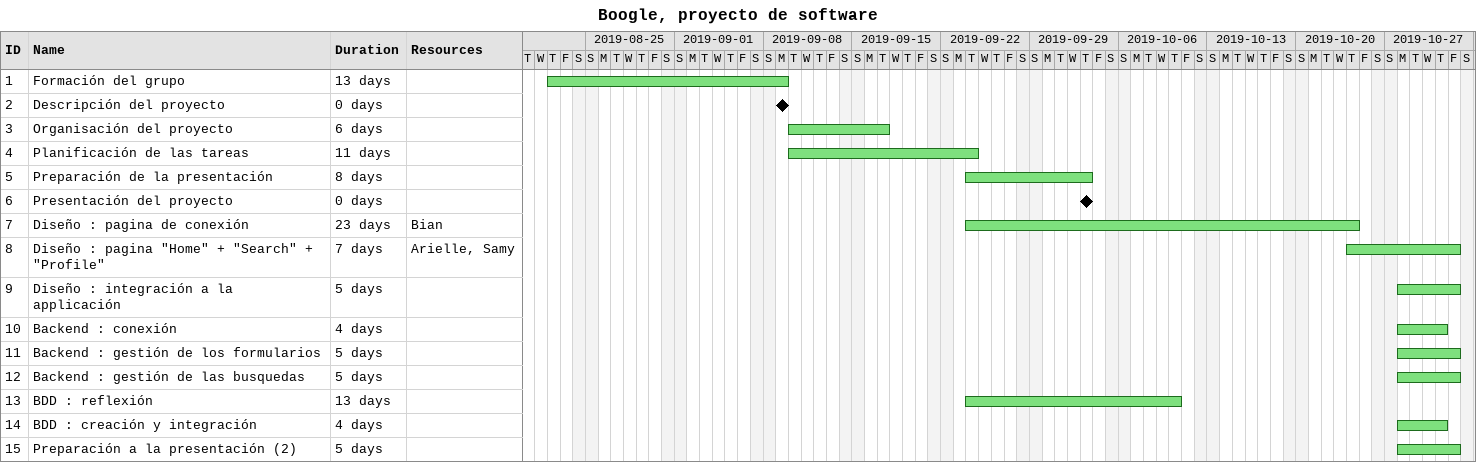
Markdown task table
Boogle, proyecto de software

| ID | Task | Duration | Start | Finish | Resources |
|---|---|---|---|---|---|
| 1 | Formación del grupo | 13d | 2019-08-22 | 2019-09-09 |  |
| 2 | Descripción del proyecto | 0d | 2019-09-09 | 2019-09-09 |  |
| 3 | Organisación del proyecto | 6d | 2019-09-10 | 2019-09-17 |  |
| 4 | Planificación de las tareas | 11d | 2019-09-10 | 2019-09-24 |  |
| 5 | Preparación de la presentación | 8d | 2019-09-24 | 2019-10-03 |  |
| 6 | Presentación del proyecto | 0d | 2019-10-03 | 2019-10-03 |  |
| 7 | Diseño : pagina de conexión | 23d | 2019-09-24 | 2019-10-24 | Bian |
| 8 | Diseño : pagina "Home" + "Search" + "Profile" | 7d | 2019-10-24 | 2019-11-01 | Arielle, Samy |
| 9 | Diseño : integración a la applicación | 5d | 2019-10-28 | 2019-11-01 |  |
| 10 | Backend : conexión | 4d | 2019-10-28 | 2019-10-31 |  |
| 11 | Backend : gestión de los formularios | 5d | 2019-10-28 | 2019-11-01 |  |
| 12 | Backend : gestión de las busquedas | 5d | 2019-10-28 | 2019-11-01 |  |
| 13 | BDD : reflexión | 13d | 2019-09-24 | 2019-10-10 |  |
| 14 | BDD : creación y integración | 4d | 2019-10-28 | 2019-10-31 |  |
| 15 | Preparación a la presentación (2) | 5d | 2019-10-28 | 2019-11-01 |  |
